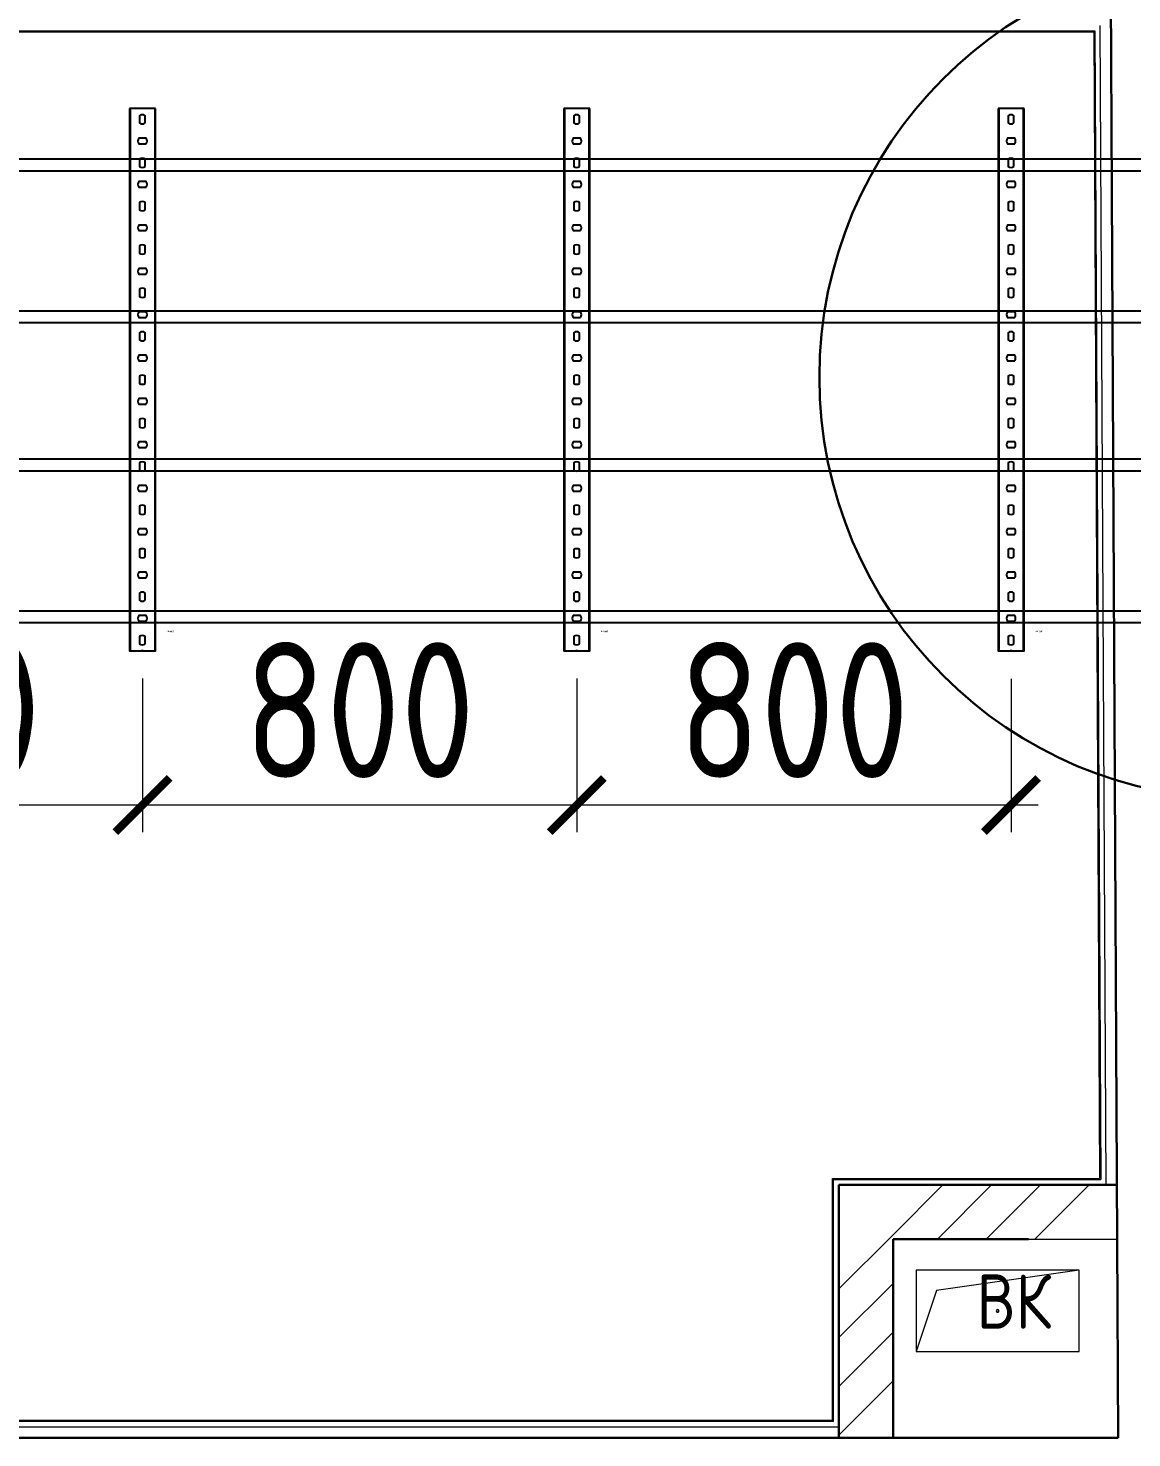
# Model space of a CAD drawing. Header units: millimetres. Extents: x -42533 to 645315, y 3457 to 82611.
# Drawn here: x 24513 to 26546, y 53107 to 55706 of the extents above; entities that cross this region are included whole.
import ezdxf
from ezdxf.enums import TextEntityAlignment as Align

# ---------------------------------------------------------------- set-up
doc = ezdxf.new("R2018")
doc.units = ezdxf.units.MM
for name, color, linetype in [('00_00_потолок_Панели из стали', 7, 'Continuous'), ('ЭОМ_Лотки авар.', 1, 'Continuous'), ('ЭОМ_Лотки рабочие', 5, 'Continuous')]:
    doc.layers.add(name, color=color, linetype=linetype)
for name, color, linetype, lineweight in [('Аннотация', 7, 'Continuous', 18), ('Обобщенные модели', 7, 'Continuous', 18), ('Стены внутренние', 7, 'Continuous', 18), ('Стены несущие', 7, 'Continuous', 30), ('Стены отделка', 7, 'Continuous', 30), ('Стены штриховка', 7, 'Continuous', 9), ('ШТРИХОВКА', 252, 'Continuous', 15)]:
    doc.layers.add(name, color=color, linetype=linetype, lineweight=lineweight)
doc.styles.add('GOST Common_5', font='GOST_Common.ttf', dxfattribs={"width": 0.9, "height": 200})
doc.styles.get("Standard").update_dxf_attribs({"font": 'arial.ttf'})
doc.styles.add('М2', font='isocpeur.ttf', dxfattribs={"width": 0.8})
doc.dimstyles.new('М2-100', dxfattribs={"dimtxt": 250, "dimasz": 100, "dimexe": 50, "dimexo": 50, "dimgap": 50, "dimtad": 1, "dimdec": 0, "dimzin": 1, "dimtxsty": 'М2', "dimblk": 'ARCHTICK', "dimcen": 2.5, "dimdle": 50, "dimclre": 256, "dimclrt": 256, "dimadec": 0, "dimazin": 0, "dimtfac": 1, "dimtdec": 0, "dimtix": 1, "dimtmove": 1, "dimatfit": 3, "dimldrblk": 'NONE', "dimfxl": 1, "dimtolj": 1, "dimlwd": 9, "dimlwe": 9, "dimarcsym": 1})
pattern_1 = [(45, (-31496.66, 188.9), (-269.4077, 269.4077), []), (45, (-31406.86, 188.9), (-269.4077, 269.4077), []), (45, (-31317.06, 188.9), (-269.4077, 269.4077), []), (45, (-31227.26, 188.9), (-269.4077, 269.4077), [])]

# ---------------------------------------------------------------- blocks, each defined once
blk = doc.blocks.new('1 этаж')
at = {"layer": 'Стены внутренние', "lineweight": 9}
h = blk.add_hatch(dxfattribs=at)
h.set_pattern_fill('ANSI34', color=8, scale=20, style=0)
h.set_pattern_definition(pattern_1)
h.paths.add_polyline_path([(-185.288, 20820.244), (-85.288, 20820.244), (-85.288, 21286.244), (-185.288, 21286.244)])
h = blk.add_hatch(dxfattribs=at)
h.set_pattern_fill('ANSI34', color=8, scale=20, style=0)
h.set_pattern_definition(pattern_1)
h.paths.add_polyline_path([(327.697, 21186.244), (327.183, 21286.244), (-85.288, 21286.244), (-85.288, 21186.244)])
at = {"layer": 'Обобщенные модели', "color": 8}
for p, q in [((257.201, 21129.037), (-42.799, 21129.037)), ((-42.799, 21129.037), (-42.799, 20979.037)), ((257.201, 21129.037), (-42.799, 21129.037)), ((-42.799, 21129.037), (-42.799, 20979.037)), ((257.201, 21129.037), (-5.299, 21091.537)), ((257.201, 20979.037), (257.201, 21129.037)), ((257.201, 20979.037), (257.201, 21129.037)), ((-5.299, 21091.537), (-42.799, 20979.037)), ((-42.799, 20979.037), (257.201, 20979.037)), ((-42.799, 20979.037), (257.201, 20979.037))]:
    blk.add_line(p, q, dxfattribs=at)
for start, end in [(90, 270), (150, 270), (105, 120), (270, 90), (270, 15)]:
    blk.add_arc((107.201, 21054.037), 2.5, start, end, dxfattribs=at)
at = {"layer": 'Стены несущие', "color": 8}
for p, q in [((308.161, 24986.825), (329.578, 20820.244)), ((-185.288, 21286.244), (327.183, 21286.244)), ((-185.288, 20820.244), (-185.288, 21286.244)), ((163.893, 21186.244), (-85.288, 21186.244)), ((-85.288, 21186.244), (-85.288, 20820.244)), ((329.578, 20820.244), (-5652.854, 20820.244))]:
    blk.add_line(p, q, dxfattribs=at)
at = {"layer": 'Стены отделка', "color": 8, "lineweight": 9}
for p, q in [((307.182, 21286.244), (296.195, 23423.902)), ((-5790.587, 23411.902), (284.256, 23411.902)), ((284.256, 23411.902), (295.122, 21297.999)), ((329.578, 20820.229), (316.258, 23411.631)), ((-197.288, 20852.244), (-197.288, 21296.244)), ((-195.288, 21298.244), (295.122, 21297.999)), ((-85.288, 21186.244), (327.697, 21186.244)), ((-197.288, 20852.244), (-5778.587, 20852.244)), ((-5790.587, 20840.244), (-185.288, 20840.244))]:
    blk.add_line(p, q, dxfattribs=at)
at = {"layer": 'Стены штриховка', "color": 8}
for p, q in [((-5790.587, 23413.902), (286.246, 23413.902)), ((286.246, 23413.902), (297.131, 21296.244)), ((-197.288, 21296.244), (-197.288, 21298.244)), ((-197.288, 21298.244), (-195.288, 21298.244)), ((-195.288, 20850.244), (-195.288, 21296.244)), ((-195.288, 21296.244), (297.131, 21296.244)), ((-183.288, 21286.244), (-185.288, 21286.244)), ((-185.288, 21286.244), (-185.288, 21284.244)), ((-195.288, 20850.244), (-5780.587, 20850.244))]:
    blk.add_line(p, q, dxfattribs=at)
at = {"layer": 'Аннотация', "color": 8, "style": 'GOST Common_5', "width": 0.9}
blk.add_text('ВК', height=100, dxfattribs=at).set_placement((68.23, 21021.482))
blk = doc.blocks.new('*U48')
at = {"color": 0, "linetype": 'Continuous', "lineweight": 25}
for p, q in [((-128.8, -6813.3), (-128.8, 0)), ((128.8, -6813.3), (128.8, 0))]:
    blk.add_line(p, q, dxfattribs=at)
blk.add_lwpolyline([(150.8, -6813.3), (150.8, 0), (-150.8, 0), (-150.8, -6813.3)], close=True, dxfattribs=at)
at = {"color": 0, "flags": 9}
for tag, p in [('АРТИКУЛ', (-59.7, -11.8)), ('НАИМЕНОВАНИЕ', (-59.1, -7)), ('ПРИМЕЧАНИЕ', (-58.8, -17.3))]:
    blk.add_attdef(tag, text='', height=2.5, dxfattribs=at).set_placement(p, align=Align.TOP_LEFT)
at = {"color": 0, "lineweight": 30, "flags": 104}
for tag, p in [('ВЫСОТА', (-59.6, -20.9)), ('ШИРИНА', (-58.9, -25.1)), ('ДЛИНА', (-59.5, -36.1)), ('ТОЛЩИНА', (-59, -31))]:
    blk.add_attdef(tag, text='', height=2.5, dxfattribs=at).set_placement(p, align=Align.TOP_LEFT)
blk = doc.blocks.new('*U49')
at = {"color": 0, "linetype": 'Continuous', "lineweight": 25}
for p, q in [((-128.8, -6536.2), (-128.8, 0)), ((128.8, -6536.2), (128.8, 0))]:
    blk.add_line(p, q, dxfattribs=at)
blk.add_lwpolyline([(150.8, -6536.2), (150.8, 0), (-150.8, 0), (-150.8, -6536.2)], close=True, dxfattribs=at)
at = {"color": 0, "flags": 9}
for tag, p in [('АРТИКУЛ', (-59.7, -11.8)), ('НАИМЕНОВАНИЕ', (-59.1, -7)), ('ПРИМЕЧАНИЕ', (-58.8, -17.3))]:
    blk.add_attdef(tag, text='', height=2.5, dxfattribs=at).set_placement(p, align=Align.TOP_LEFT)
at = {"color": 0, "lineweight": 30, "flags": 104}
for tag, p in [('ВЫСОТА', (-59.6, -20.9)), ('ШИРИНА', (-58.9, -25.1)), ('ДЛИНА', (-59.5, -36.1)), ('ТОЛЩИНА', (-59, -31))]:
    blk.add_attdef(tag, text='', height=2.5, dxfattribs=at).set_placement(p, align=Align.TOP_LEFT)
blk = doc.blocks.new('*U337')
at = {"color": 0, "linetype": 'ByBlock', "lineweight": -2}
for points in [[(24, -1000), (24, 0), (-24, 0), (-24, -1000)], [(-22.5, -1000), (-22.5, 0)], [(22.5, -1000), (22.5, 0)], [(-24, -1000), (24, -1000)]]:
    blk.add_lwpolyline(points, dxfattribs=at)
at = {"color": 254, "transparency": 33554483}
blk.add_lwpolyline([(0, 0.7), (0, -2.2)], dxfattribs=at)
at = {"color": 0, "linetype": 'ByBlock', "lineweight": -2}
for points in [[(-5.2, -13.3), (-5.2, -26.7, 0.345739), (5.2, -26.7), (5.2, -13.3, 0.345739)], [(-6.7, -54.8, 0.345739), (-6.7, -65.2), (6.7, -65.2, 0.345739), (6.7, -54.8)], [(-5.2, -93.3), (-5.2, -106.7, 0.345739), (5.2, -106.7), (5.2, -93.3, 0.345739)], [(-6.7, -134.8, 0.345739), (-6.7, -145.2), (6.7, -145.2, 0.345739), (6.7, -134.8)], [(-5.2, -173.3), (-5.2, -186.7, 0.345739), (5.2, -186.7), (5.2, -173.3, 0.345739)], [(-6.7, -214.8, 0.345739), (-6.7, -225.2), (6.7, -225.2, 0.345739), (6.7, -214.8)], [(-5.2, -253.3), (-5.2, -266.7, 0.345739), (5.2, -266.7), (5.2, -253.3, 0.345739)], [(-6.7, -294.8, 0.345739), (-6.7, -305.2), (6.7, -305.2, 0.345739), (6.7, -294.8)], [(-5.2, -333.3), (-5.2, -346.7, 0.345739), (5.2, -346.7), (5.2, -333.3, 0.345739)], [(-6.7, -374.8, 0.345739), (-6.7, -385.2), (6.7, -385.2, 0.345739), (6.7, -374.8)], [(-5.2, -413.3), (-5.2, -426.7, 0.345739), (5.2, -426.7), (5.2, -413.3, 0.345739)], [(-6.7, -454.8, 0.345739), (-6.7, -465.2), (6.7, -465.2, 0.345739), (6.7, -454.8)], [(-5.2, -493.3), (-5.2, -506.7, 0.345739), (5.2, -506.7), (5.2, -493.3, 0.345739)], [(-6.7, -534.8, 0.345739), (-6.7, -545.2), (6.7, -545.2, 0.345739), (6.7, -534.8)], [(-5.2, -573.3), (-5.2, -586.7, 0.345739), (5.2, -586.7), (5.2, -573.3, 0.345739)], [(-6.7, -614.8, 0.345739), (-6.7, -625.2), (6.7, -625.2, 0.345739), (6.7, -614.8)], [(-5.2, -653.3), (-5.2, -666.7, 0.345739), (5.2, -666.7), (5.2, -653.3, 0.345739)], [(-6.7, -694.8, 0.345739), (-6.7, -705.2), (6.7, -705.2, 0.345739), (6.7, -694.8)], [(-5.2, -733.3), (-5.2, -746.7, 0.345739), (5.2, -746.7), (5.2, -733.3, 0.345739)], [(-6.7, -774.8, 0.345739), (-6.7, -785.2), (6.7, -785.2, 0.345739), (6.7, -774.8)], [(-5.2, -813.3), (-5.2, -826.7, 0.345739), (5.2, -826.7), (5.2, -813.3, 0.345739)], [(-6.7, -854.8, 0.345739), (-6.7, -865.2), (6.7, -865.2, 0.345739), (6.7, -854.8)], [(-5.2, -893.3), (-5.2, -906.7, 0.345739), (5.2, -906.7), (5.2, -893.3, 0.345739)], [(-6.7, -934.8, 0.345739), (-6.7, -945.2), (6.7, -945.2, 0.345739), (6.7, -934.8)], [(-5.2, -973.3), (-5.2, -986.7, 0.345739), (5.2, -986.7), (5.2, -973.3, 0.345739)]]:
    blk.add_lwpolyline(points, format="xyb", close=True, dxfattribs=at)
at = {"flags": 9}
for tag, p in [('АРТИКУЛ', (-58.9, -24.5)), ('НАИМЕНОВАНИЕ', (-58.2, -19.4)), ('ПРИМЕЧАНИЕ', (-58.3, -30.8))]:
    blk.add_attdef(tag, p, '', height=2.5, dxfattribs=at)
at = {"lineweight": 30, "flags": 104}
blk.add_attdef('ДЛИНА', text='', height=2.5, dxfattribs=at).set_placement((-57.7, -34.6), align=Align.TOP_LEFT)
blk = doc.blocks.new('_ArchTick')
at = {"color": 0, "linetype": 'ByBlock', "lineweight": 70, "const_width": 0.15}
blk.add_lwpolyline([(-0.5, -0.5), (0.5, 0.5)], dxfattribs=at)
blk = doc.blocks.new('*D525')
at = {"layer": '00_00_потолок_Панели из стали', "lineweight": 9, "transparency": 16777216}
for p, q in [((25523.3, 54506.9), (25523.3, 54223.4)), ((26323.5, 54506.2), (26323.5, 54223.4))]:
    blk.add_line(p, q, dxfattribs=at)
at = {"layer": '00_00_потолок_Панели из стали', "color": 0, "lineweight": 9, "transparency": 16777216}
blk.add_line((26373.5, 54273.4), (25473.3, 54273.4), dxfattribs=at)
at = {"layer": 'Defpoints', "color": 0, "transparency": 16777216}
for p in [(25523.3, 54556.9), (26323.5, 54556.2), (25523.3, 54273.4)]:
    blk.add_point(p, dxfattribs=at)
at = {"layer": '00_00_потолок_Панели из стали', "color": 0, "lineweight": 9, "transparency": 16777216, "xscale": 100, "yscale": 100, "zscale": 100, "rotation": 180}
blk.add_blockref('_ArchTick', (25523.3, 54273.4), dxfattribs=at)
at = {"layer": '00_00_потолок_Панели из стали', "color": 0, "lineweight": 9, "transparency": 16777216, "xscale": 100, "yscale": 100, "zscale": 100}
blk.add_blockref('_ArchTick', (26323.5, 54273.4), dxfattribs=at)
at = {"layer": '00_00_потолок_Панели из стали', "transparency": 16777216, "insert": (25923.4, 54448.4), "char_height": 250, "attachment_point": 5, "style": 'М2'}
blk.add_mtext('\\A1;800', dxfattribs=at)
blk = doc.blocks.new('_None')
blk = doc.blocks.new('*D526')
at = {"layer": '00_00_потолок_Панели из стали', "lineweight": 9, "transparency": 16777216}
for p, q in [((24723.1, 54506.9), (24723.1, 54223.4)), ((25523.3, 54506.2), (25523.3, 54223.4))]:
    blk.add_line(p, q, dxfattribs=at)
at = {"layer": '00_00_потолок_Панели из стали', "color": 0, "lineweight": 9, "transparency": 16777216}
blk.add_line((25573.3, 54273.4), (24673.1, 54273.4), dxfattribs=at)
at = {"layer": 'Defpoints', "color": 0, "transparency": 16777216}
for p in [(24723.1, 54556.9), (25523.3, 54556.2), (24723.1, 54273.4)]:
    blk.add_point(p, dxfattribs=at)
at = {"layer": '00_00_потолок_Панели из стали', "color": 0, "lineweight": 9, "transparency": 16777216, "xscale": 100, "yscale": 100, "zscale": 100, "rotation": 180}
blk.add_blockref('_ArchTick', (24723.1, 54273.4), dxfattribs=at)
at = {"layer": '00_00_потолок_Панели из стали', "color": 0, "lineweight": 9, "transparency": 16777216, "xscale": 100, "yscale": 100, "zscale": 100}
blk.add_blockref('_ArchTick', (25523.3, 54273.4), dxfattribs=at)
at = {"layer": '00_00_потолок_Панели из стали', "transparency": 16777216, "insert": (25123.2, 54448.4), "char_height": 250, "attachment_point": 5, "style": 'М2'}
blk.add_mtext('\\A1;800', dxfattribs=at)
blk = doc.blocks.new('*D527')
at = {"layer": '00_00_потолок_Панели из стали', "lineweight": 9, "transparency": 16777216}
for p, q in [((23922.9, 54506.9), (23922.9, 54223.4)), ((24723.1, 54506.2), (24723.1, 54223.4))]:
    blk.add_line(p, q, dxfattribs=at)
at = {"layer": '00_00_потолок_Панели из стали', "color": 0, "lineweight": 9, "transparency": 16777216}
blk.add_line((24773.1, 54273.4), (23872.9, 54273.4), dxfattribs=at)
at = {"layer": 'Defpoints', "color": 0, "transparency": 16777216}
for p in [(23922.9, 54556.9), (24723.1, 54556.2), (23922.9, 54273.4)]:
    blk.add_point(p, dxfattribs=at)
at = {"layer": '00_00_потолок_Панели из стали', "color": 0, "lineweight": 9, "transparency": 16777216, "xscale": 100, "yscale": 100, "zscale": 100, "rotation": 180}
blk.add_blockref('_ArchTick', (23922.9, 54273.4), dxfattribs=at)
at = {"layer": '00_00_потолок_Панели из стали', "color": 0, "lineweight": 9, "transparency": 16777216, "xscale": 100, "yscale": 100, "zscale": 100}
blk.add_blockref('_ArchTick', (24723.1, 54273.4), dxfattribs=at)
at = {"layer": '00_00_потолок_Панели из стали', "transparency": 16777216, "insert": (24323, 54448.4), "char_height": 250, "attachment_point": 5, "style": 'М2'}
blk.add_mtext('\\A1;800', dxfattribs=at)

msp = doc.modelspace()

# ---------------------------------------------------------------- linework, layer by layer
at = {"layer": 'ЭОМ_Лотки рабочие', "color": 7, "lineweight": 30}
msp.add_circle((26748.3, 55062.1), 777.9, dxfattribs=at)

# ---------------------------------------------------------------- block references
at = {"layer": 'ШТРИХОВКА'}
msp.add_blockref('1 этаж', (26191.6, 32286.7), dxfattribs=at)
at = {"layer": 'ЭОМ_Лотки авар.', "color": 1, "rotation": 270}
msp.add_blockref('*U48', (27313.1, 54760.5), dxfattribs=at)
at = {"layer": 'ЭОМ_Лотки рабочие'}
ref = msp.add_blockref('*U337', (24723.1, 54557.5), dxfattribs=dict(at, rotation=180))
lines = msp.add_mtext('1000 мм', dxfattribs={"layer": '0', "insert": (24780.8, 54592.1), "char_height": 2.5, "attachment_point": 1, "rotation": 180})
ref.add_attrib('ДЛИНА', '', (24780.8, 54592.1)).embed_mtext(lines)
ref = msp.add_blockref('*U337', (25523.3, 54557.5), dxfattribs=dict(at, rotation=180))
lines = msp.add_mtext('1000 мм', dxfattribs={"layer": '0', "insert": (25581, 54592.1), "char_height": 2.5, "attachment_point": 1, "rotation": 180})
ref.add_attrib('ДЛИНА', '', (25581, 54592.1)).embed_mtext(lines)
ref = msp.add_blockref('*U337', (26323.5, 54557.5), dxfattribs=dict(at, rotation=180))
lines = msp.add_mtext('1000 мм', dxfattribs={"layer": '0', "insert": (26381.2, 54592.1), "char_height": 2.5, "attachment_point": 1, "rotation": 180})
ref.add_attrib('ДЛИНА', '', (26381.2, 54592.1)).embed_mtext(lines)
at = {"layer": 'ЭОМ_Лотки рабочие', "rotation": 270}
msp.add_blockref('*U49', (26989.9, 55313.5), dxfattribs=at)

# ---------------------------------------------------------------- dimensions: what is measured, and where the dimension line sits
at = {"layer": '00_00_потолок_Панели из стали'}
for base, p1, p2, picture, middle in [((23922.9, 54273.4), (24723.1, 54556.2), (23922.9, 54556.9), '*D527', (24323, 54448.4)), ((24723.1, 54273.4), (25523.3, 54556.2), (24723.1, 54556.9), '*D526', (25123.2, 54448.4)), ((25523.3, 54273.4), (26323.5, 54556.2), (25523.3, 54556.9), '*D525', (25923.4, 54448.4))]:
    dim = msp.add_linear_dim(base=base, p1=p1, p2=p2, dimstyle='М2-100', dxfattribs=at)
    dim.commit()
    dim.dimension.update_dxf_attribs({"geometry": picture, "text_midpoint": middle})

doc.saveas('drawing.dxf')
